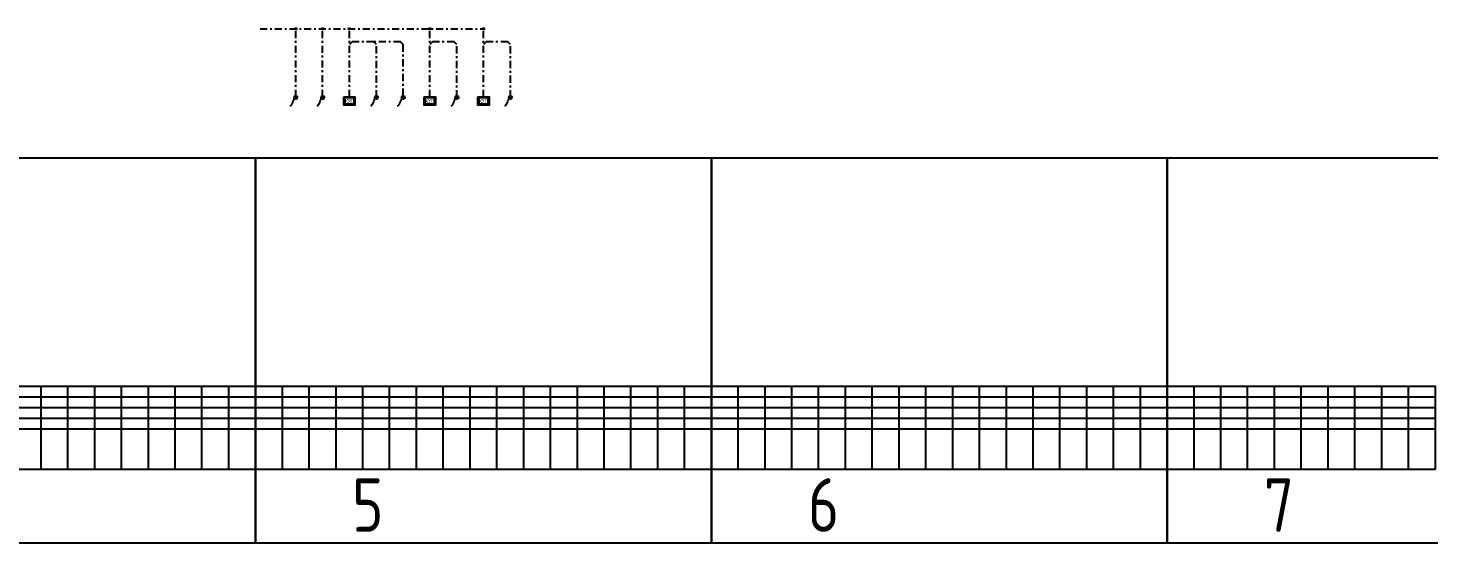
# Model space of a CAD drawing. Header units: millimetres. Extents: x -205 to 4335, y 0 to 4234.
# Drawn here: x 1245 to 2290, y 1291 to 1675 of the extents above; entities that cross this region are included whole.
import ezdxf
from ezdxf.enums import TextEntityAlignment as Align

# ---------------------------------------------------------------- set-up
doc = ezdxf.new("R2010")
doc.units = ezdxf.units.MM
doc.set_wipeout_variables(frame=1)
doc.linetypes.add('Штрихштриховая', pattern=[10.936111, 5.291667, -2.116667, 1.411111, -2.116667])
doc.layers.add('0_UNC_12 ДСУП. Оборудование', color=104, linetype='Continuous')
doc.layers.add('SX_TABLE', color=7, linetype='Continuous')
doc.styles.add('SX_GOST', font='GOST2304A_0.ttf')
doc.styles.add('Unecom', font='GOST2304A_0.ttf', dxfattribs={"height": 2.5})
doc.styles.add('СПДС1.8', font='isocpeur.ttf', dxfattribs={"width": 0.8, "height": 1.8})

# ---------------------------------------------------------------- blocks, each defined once
blk = doc.blocks.new('*U211')
h = blk.add_hatch()
h.set_pattern_fill('ANGLE', color=0)
h.set_pattern_definition([(0, (-2.5674, 3.856), (0, 6.985), [5.08, -1.905]), (90, (-2.5674, 3.856), (-6.985, 4e-16), [5.08, -1.905])])
h.paths.add_polyline_path([(1.2, -1.3, 1), (-1.3, -1.3, 1)])
at = {"linetype": 'ByBlock'}
h = blk.add_hatch(color=0, dxfattribs=at)
h.dxf.hatch_style = 1
h.paths.add_polyline_path([(1.2, -1.3, 1), (-1.3, -1.3, 1)])
at = {"color": 0, "linetype": 'ByBlock'}
blk.add_circle((0, -1.3), 1.25, dxfattribs=at)
at = {"color": 0, "linetype": 'ByBlock', "start_tangent": (-9.510702, -2.8276), "end_tangent": (-11.984182, -3.983771)}
blk.add_spline([(0, -1.3), (-4.5, -7.9)], degree=3, dxfattribs=at)
blk = doc.blocks.new('*U213')
at = {"color": 0, "linetype": 'ByBlock'}
blk.add_wipeout([(1.88, 2.52), (1.88, -2.48), (-1.87, -2.48), (-1.87, 2.52)], dxfattribs=at)
at = {"color": 0, "linetype": 'ByBlock', "lineweight": -2}
for points in [[(1.88, 2.52), (1.88, -2.48), (-1.87, -2.48), (-1.87, 2.52)], [(1.52, 2.16), (1.52, -2.13), (-1.51, -2.13), (-1.51, 2.16)]]:
    blk.add_lwpolyline(points, close=True, dxfattribs=at)
at = {"color": 0, "linetype": 'ByBlock', "lineweight": -2, "style": 'СПДС1.8', "width": 0.8}
blk.add_text('КУП', height=1.8, rotation=270, dxfattribs=at).set_placement((0.01, 0.02), align=Align.MIDDLE_CENTER)
blk = doc.blocks.new('*U212')
at = {"color": 0, "linetype": 'ByBlock'}
blk.add_wipeout([(1.88, 2.52), (1.88, -2.48), (-1.87, -2.48), (-1.87, 2.52)], dxfattribs=at)
at = {"color": 0, "linetype": 'ByBlock', "lineweight": -2}
for points in [[(1.88, 2.52), (1.88, -2.48), (-1.87, -2.48), (-1.87, 2.52)], [(1.52, 2.16), (1.52, -2.13), (-1.51, -2.13), (-1.51, 2.16)]]:
    blk.add_lwpolyline(points, close=True, dxfattribs=at)
at = {"color": 0, "linetype": 'ByBlock', "lineweight": -2, "style": 'СПДС1.8', "width": 0.8}
blk.add_text('КУП', height=1.8, rotation=270, dxfattribs=at).set_placement((0.01, 0.02), align=Align.MIDDLE_CENTER)
blk = doc.blocks.new('SX_TCOL')
for p, q in [((-10, 62), (10, 62)), ((-10, 54), (10, 54)), ((10, 0), (10, 62)), ((-10, 46), (10, 46)), ((-10, 38), (10, 38)), ((-10, 30), (10, 30)), ((-10, 0), (10, 0))]:
    blk.add_line(p, q)
at = {"style": 'SX_GOST'}
for tag, p in [('CAB1', (-2.6, 90)), ('CAB2', (2.6, 90)), ('NAME1', (-3.6, 15)), ('NAME2', (0, 15)), ('NAME3', (3.6, 15))]:
    blk.add_attdef(tag, text='', height=2.5, rotation=90, dxfattribs=at).set_placement(p, align=Align.MIDDLE)
for tag, p in [('LINE', (0, 58)), ('POW', (0, 42)), ('PH', (0, 50)), ('CUR', (0, 34))]:
    blk.add_attdef(tag, text='', height=2.5, dxfattribs=at).set_placement(p, align=Align.MIDDLE)

msp = doc.modelspace()

# ---------------------------------------------------------------- linework, layer by layer
at = {"color": 3, "linetype": 'Штрихштриховая'}
for points in [[(1418.4, 1674.4), (1585, 1674.4)], [(1445, 1623.7), (1445, 1674.4)], [(1465, 1623.7), (1465, 1674.4)], [(1525.1, 1624.5), (1525.1, 1662.6), (1523.1, 1664.6), (1503.1, 1664.6)]]:
    msp.add_lwpolyline(points, dxfattribs=at)
at = {"color": 6}
for points in [[(1415, 1578), (1075, 1578), (1075, 1291), (1415, 1291), (1415, 1578)], [(1755, 1578), (1415, 1578), (1415, 1291), (1755, 1291), (1755, 1578)], [(2095, 1578), (1755, 1578), (1755, 1291), (2095, 1291), (2095, 1578)], [(2435, 1578), (2095, 1578), (2095, 1291), (2435, 1291), (2435, 1578)]]:
    msp.add_lwpolyline(points, dxfattribs=at)
at = {"color": 0, "linetype": 'ByBlock', "lineweight": -3}
for centre in [(1445, 1674.4), (1465, 1674.4), (1485, 1674.4), (1545, 1674.4), (1585, 1674.4)]:
    msp.add_circle(centre, 0.575, dxfattribs=at)

# ---------------------------------------------------------------- block references
at = {"color": 3, "linetype": 'ByBlock'}
for p in [(1445, 1624.5), (1465.1, 1624.5), (1505.1, 1624.5), (1525.1, 1624.5), (1565.1, 1624.5), (1605.1, 1624.5)]:
    msp.add_blockref('*U211', p, dxfattribs=at)
at = {"layer": '0_UNC_12 ДСУП. Оборудование', "color": 3, "lineweight": -3, "xscale": 1.659939670992137, "yscale": 1.659939670992137, "zscale": 1.659939670992137, "rotation": 90}
for name, p in [('*U212', (1485, 1620.6)), ('*U213', (1545, 1620.6)), ('*U213', (1585, 1620.6))]:
    msp.add_blockref(name, p, dxfattribs=at)
at = {"layer": 'SX_TABLE'}
for p in [(1245, 1346), (1265, 1346), (1285, 1346), (1305, 1346), (1325, 1346), (1345, 1346), (1365, 1346), (1385, 1346), (1405, 1346), (1425, 1346), (1445, 1346), (1465, 1346), (1485, 1346), (1505, 1346), (1525, 1346), (1545, 1346), (1565, 1346), (1585, 1346), (1605, 1346), (1625, 1346), (1645, 1346), (1665, 1346), (1685, 1346), (1705, 1346), (1725, 1346), (1745, 1346), (1765, 1346), (1785, 1346), (1805, 1346), (1825, 1346), (1845, 1346), (1865, 1346), (1885, 1346), (1905, 1346), (1925, 1346), (1945, 1346), (1965, 1346), (1985, 1346), (2005, 1346), (2025, 1346), (2045, 1346), (2065, 1346), (2085, 1346), (2105, 1346), (2125, 1346), (2145, 1346), (2165, 1346), (2185, 1346), (2205, 1346), (2225, 1346), (2245, 1346), (2265, 1346), (2285, 1346)]:
    msp.add_blockref('SX_TCOL', p, dxfattribs=at)

# ---------------------------------------------------------------- texts
at = {"layer": 'Defpoints', "color": 6, "char_height": 40, "attachment_point": 1, "style": 'Unecom'}
for s, insert in [('5', (1487, 1339.3)), ('6', (1827, 1339.3)), ('7', (2167, 1339.3))]:
    msp.add_mtext_dynamic_manual_height_columns(s, width=99.921, gutter_width=12.5, heights=[0], dxfattribs=dict(at, insert=insert))

# ---------------------------------------------------------------- next in the draw order: linework, layer by layer
at = {"color": 3, "linetype": 'Штрихштриховая'}
for points in [[(1485, 1623.7), (1485, 1674.4)], [(1545, 1623.7), (1545, 1674.4)], [(1585, 1623.7), (1585, 1674.4)], [(1505.1, 1623.3), (1505.1, 1662.6), (1503.1, 1664.6), (1487, 1664.6), (1485, 1662.6), (1485, 1662.6)], [(1565.1, 1623.3), (1565.1, 1662.6), (1563.1, 1664.6), (1547, 1664.6), (1545, 1662.6), (1545, 1662.6)], [(1605.1, 1623.3), (1605.1, 1662.6), (1603.1, 1664.6), (1587, 1664.6), (1585, 1662.6), (1585, 1662.6)]]:
    msp.add_lwpolyline(points, dxfattribs=at)

doc.saveas('drawing.dxf')
